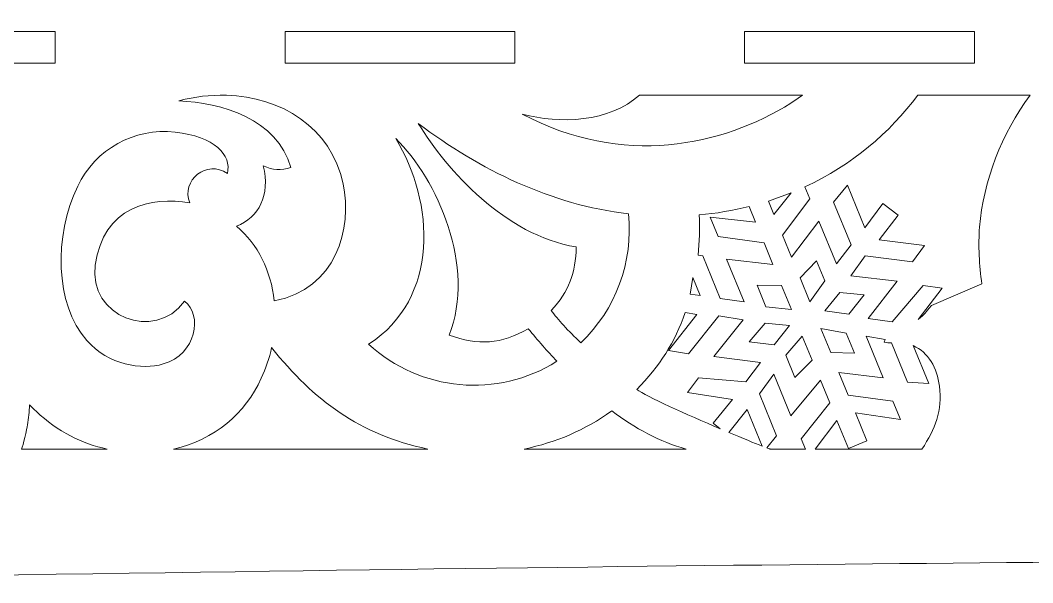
# Model space of a CAD drawing. Header units: centimetres. Extents: x -37.2 to 46.1, y -22.8 to 27.9.
# Drawn here: x 17.83 to 30.53, y 2.67 to 9.72 of the extents above; entities that cross this region are included whole.
import ezdxf

# ---------------------------------------------------------------- set-up
doc = ezdxf.new("R2010")
doc.units = ezdxf.units.CM
doc.header["$MEASUREMENT"] = 0
doc.layers.add('layer 1', color=7, linetype='Continuous')

msp = doc.modelspace()

# ---------------------------------------------------------------- linework, layer by layer
at = {"layer": 'layer 1', "color": 142, "lineweight": 9}
for points, knots in [([(6.34529, 18.26492), (6.34529, 18.26492), (6.34529, 17.68909), (6.34529, 17.68909), (6.34529, 17.68909), (5.42365, 16.81187), (4.8893, 15.93246), (4.66642, 14.9922), (4.66642, 14.9922), (4.35623, 13.68351), (4.66171, 12.3348), (5.37622, 10.77022), (5.37622, 10.77022), (5.45634, 10.59479), (5.51526, 10.43245), (5.55557, 10.28282), (5.55557, 10.28282), (5.55557, 10.28282), (5.35041, 10.01555), (5.35041, 10.01555), (5.35041, 10.01555), (5.35041, 10.01555), (5.11395, 9.98011), (5.11395, 9.98011), (5.11395, 9.98011), (5.11395, 9.98011), (5.33173, 10.27465), (5.33173, 10.27465), (5.33173, 10.27465), (5.33173, 10.27465), (5.2374, 10.35058), (5.2374, 10.35058), (5.2374, 10.35058), (5.2374, 10.35058), (4.94368, 9.96172), (4.94368, 9.96172), (4.94368, 9.96172), (4.90649, 10.05125), (4.89128, 10.10443), (4.77479, 10.17936), (4.77479, 10.17936), (4.77479, 10.17936), (5.22106, 10.36472), (5.22106, 10.36472), (5.22106, 10.36472), (5.22106, 10.36472), (5.17657, 10.47183), (5.17657, 10.47183), (5.17657, 10.47183), (5.17657, 10.47183), (4.84002, 10.33727), (4.84002, 10.33727), (4.84002, 10.33727), (4.84002, 10.33727), (4.93394, 10.56465), (4.93394, 10.56465), (4.93394, 10.56465), (4.93394, 10.56465), (5.2731, 10.70553), (5.2731, 10.70553), (5.2731, 10.70553), (5.2731, 10.70553), (5.21969, 10.80893), (5.21969, 10.80893), (5.21969, 10.80893), (5.21969, 10.80893), (4.99916, 10.72255), (4.99916, 10.72255), (4.99916, 10.72255), (4.99916, 10.72255), (5.07222, 10.89942), (5.07222, 10.89942), (5.07222, 10.89942), (5.07222, 10.89942), (4.96484, 10.94377), (4.96484, 10.94377), (4.96484, 10.94377), (4.96484, 10.94377), (4.89178, 10.76692), (4.89178, 10.76692), (4.89178, 10.76692), (4.89178, 10.76692), (4.79649, 10.98373), (4.79649, 10.98373), (4.79649, 10.98373), (4.79649, 10.98373), (4.68568, 10.94817), (4.68568, 10.94817), (4.68568, 10.94817), (4.68568, 10.94817), (4.82656, 10.60901), (4.82656, 10.60901), (4.82656, 10.60901), (4.82656, 10.60901), (4.73264, 10.38162), (4.73264, 10.38162), (4.73264, 10.38162), (4.73264, 10.38162), (4.58915, 10.71446), (4.58915, 10.71446), (4.58915, 10.71446), (4.58915, 10.71446), (4.48205, 10.66998), (4.48205, 10.66998), (4.48205, 10.66998), (4.48205, 10.66998), (4.66741, 10.22371), (4.66741, 10.22371), (4.66741, 10.22371), (4.66741, 10.22371), (4.64585, 10.22522), (4.64585, 10.22522), (4.64585, 10.22522), (4.56063, 10.24563), (4.47673, 10.23346), (4.39416, 10.18869), (4.39416, 10.18869), (4.39416, 10.18869), (4.45417, 10.6741), (4.45417, 10.6741), (4.45417, 10.6741), (4.45417, 10.6741), (4.33375, 10.68687), (4.33375, 10.68687), (4.33375, 10.68687), (4.33375, 10.68687), (4.2865, 10.32189), (4.2865, 10.32189), (4.2865, 10.32189), (4.2865, 10.32189), (4.13766, 10.51647), (4.13766, 10.51647), (4.13766, 10.51647), (4.13766, 10.51647), (4.19122, 10.87883), (4.19122, 10.87883), (4.19122, 10.87883), (4.19122, 10.87883), (4.0734, 10.89792), (4.0734, 10.89792), (4.0734, 10.89792), (4.0734, 10.89792), (4.03894, 10.65336), (4.03894, 10.65336), (4.03894, 10.65336), (4.03894, 10.65336), (3.91756, 10.80702), (3.91756, 10.80702), (3.91756, 10.80702), (3.91756, 10.80702), (3.82789, 10.73315), (3.82789, 10.73315), (3.82789, 10.73315), (3.82789, 10.73315), (3.94295, 10.58211), (3.94295, 10.58211), (3.94295, 10.58211), (3.94295, 10.58211), (3.6984, 10.61656), (3.6984, 10.61656), (3.6984, 10.61656), (3.6984, 10.61656), (3.69195, 10.49354), (3.69195, 10.49354), (3.69195, 10.49354), (3.69195, 10.49354), (4.04168, 10.44521), (4.04168, 10.44521), (4.04168, 10.44521), (4.04168, 10.44521), (4.19945, 10.25433), (4.19945, 10.25433), (4.19945, 10.25433), (4.19945, 10.25433), (3.83188, 10.29526), (3.83188, 10.29526), (3.83188, 10.29526), (3.83188, 10.29526), (3.8217, 10.18115), (3.8217, 10.18115), (3.8217, 10.18115), (3.8217, 10.18115), (4.29818, 10.11744), (4.29818, 10.11744), (4.29818, 10.11744), (4.28075, 10.07527), (4.24021, 10.06608), (4.22074, 10.00154), (4.22074, 10.00154), (4.22074, 10.00154), (4.19382, 9.86478), (4.19382, 9.86478), (4.19382, 9.86478), (4.19382, 9.86478), (3.81127, 10.15588), (3.81127, 10.15588), (3.81127, 10.15588), (3.81127, 10.15588), (3.73534, 10.06155), (3.73534, 10.06155), (3.73534, 10.06155), (3.73534, 10.06155), (4.02726, 9.83746), (4.02726, 9.83746), (4.02726, 9.83746), (4.02726, 9.83746), (3.77818, 9.80725), (3.77818, 9.80725), (3.77818, 9.80725), (3.77818, 9.80725), (3.49889, 10.02613), (3.49889, 10.02613), (3.49889, 10.02613), (3.49889, 10.02613), (3.41663, 9.93441), (3.41663, 9.93441), (3.41663, 9.93441), (3.41663, 9.93441), (3.61161, 9.77993), (3.61161, 9.77993), (3.61161, 9.77993), (3.61161, 9.77993), (3.4261, 9.76044), (3.4261, 9.76044), (3.4261, 9.76044), (3.4261, 9.76044), (3.4349, 9.6385), (3.4349, 9.6385), (3.4349, 9.6385), (3.4349, 9.6385), (3.62933, 9.66169), (3.62933, 9.66169), (3.62933, 9.66169), (3.62933, 9.66169), (3.48377, 9.47043), (3.48377, 9.47043), (3.48377, 9.47043), (3.48377, 9.47043), (3.58072, 9.40081), (3.58072, 9.40081), (3.58072, 9.40081), (3.58072, 9.40081), (3.79588, 9.68903), (3.79588, 9.68903), (3.79588, 9.68903), (3.79588, 9.68903), (4.03865, 9.72184), (4.03865, 9.72184), (4.03865, 9.72184), (4.03865, 9.72184), (3.81457, 9.42992), (3.81457, 9.42992), (3.81457, 9.42992), (3.81457, 9.42992), (3.9115, 9.3603), (3.9115, 9.3603), (3.9115, 9.3603), (3.9115, 9.3603), (4.21263, 9.73132), (4.21263, 9.73132), (4.21263, 9.73132), (4.23954, 9.64133), (4.2946, 9.57176), (4.37781, 9.52259), (4.37781, 9.52259), (4.37781, 9.52259), (3.93155, 9.33723), (3.93155, 9.33723), (3.93155, 9.33723), (3.93155, 9.33723), (3.97865, 9.23645), (3.97865, 9.23645), (3.97865, 9.23645), (3.97865, 9.23645), (4.3152, 9.37101), (4.3152, 9.37101), (4.3152, 9.37101), (4.3152, 9.37101), (4.22127, 9.14361), (4.22127, 9.14361), (4.22127, 9.14361), (4.22127, 9.14361), (3.88299, 9.00484), (3.88299, 9.00484), (3.88299, 9.00484), (3.88299, 9.00484), (3.93118, 8.89691), (3.93118, 8.89691), (3.93118, 8.89691), (3.84336, 8.93436), (3.76167, 8.98186), (3.68884, 9.03943), (3.68884, 9.03943), (3.43358, 9.24116), (3.29662, 9.61235), (3.4365, 10.16774), (3.4365, 10.16774), (3.72024, 11.29429), (3.37533, 12.41908), (2.61858, 13.24735), (2.61858, 13.24735), (1.93117, 13.99973), (0.88203, 14.5159), (-0.15267, 14.37279), (-0.15267, 14.37279), (-2.47336, 14.05183), (-3.43843, 12.11097), (-3.16833, 9.91349), (-3.16833, 9.91349), (-3.12065, 9.52557), (-3.03487, 9.12806), (-2.91278, 8.72882), (-2.91278, 8.72882), (-3.49082, 8.62712), (-4.02524, 8.26655), (-4.23759, 7.62152), (-4.23759, 7.62152), (-4.35551, 7.26088), (-4.30947, 6.76121), (-3.98022, 6.4355), (-3.98022, 6.4355), (-3.70778, 6.20258), (-3.37202, 6.18113), (-3.10872, 6.4355), (-3.10872, 6.4355), (-2.81611, 6.73772), (-3.0496, 7.26088), (-3.45645, 7.20952), (-3.45645, 7.20952), (-3.54717, 7.51711), (-3.34222, 7.67424), (-3.05228, 7.70241), (-3.05228, 7.70241), (-2.80782, 7.72318), (-2.5024, 7.54584), (-2.17586, 7.03732), (-2.17586, 7.03732), (-2.13307, 6.96284), (-2.0891, 6.88965), (-2.04427, 6.8164), (-2.04427, 6.8164), (-0.92369, 5.00669), (0.79318, 3.94578), (3.7249, 3.36175), (3.7249, 3.36175), (6.78392, 2.75236), (11.21704, 2.66652), (17.81268, 2.76524), (17.81268, 2.76524), (27.92073, 2.91653), (32.99509, 2.95866), (41.05716, 2.95866), (41.05716, 2.95866), (41.43, 2.95866), (41.77141, 3.03074), (42.07961, 3.16075), (42.07961, 3.16075), (42.07961, 3.16075), (42.1965, 3.1605), (42.1965, 3.1605), (42.1965, 3.1605), (42.1965, 3.17643), (42.20372, 3.19783), (42.21738, 3.22389), (42.21738, 3.22389), (42.93439, 3.57803), (43.45774, 4.25477), (43.76243, 5.05722), (43.76243, 5.05722), (44.55039, 7.13241), (43.81695, 10.07302), (41.16101, 10.25375), (41.16101, 10.25375), (39.99448, 10.33312), (39.41031, 10.10148), (38.8453, 9.81339), (38.8453, 9.81339), (38.8453, 9.81339), (38.8453, 15.12829), (38.8453, 15.12829), (38.8453, 15.12829), (40.32642, 15.08295), (41.96954, 16.15913), (42.54441, 17.37601), (42.54441, 17.37601), (43.11451, 18.58282), (43.03947, 20.22134), (42.67749, 21.51522), (42.67749, 21.51522), (42.83569, 21.46527), (43.00168, 21.43839), (43.17053, 21.43266), (43.17053, 21.43266), (44.17062, 21.35828), (44.99129, 21.97082), (45.41402, 22.80462), (45.41402, 22.80462), (46.06952, 24.09751), (45.54192, 25.99031), (44.5301, 26.90869), (44.5301, 26.90869), (44.47828, 26.95459), (44.42582, 26.99675), (44.37251, 27.0364), (44.37251, 27.0364), (44.19871, 27.18191), (44.00886, 27.30879), (43.80654, 27.40703), (43.80654, 27.40703), (42.78798, 27.90899), (41.41176, 27.825), (40.32522, 27.16692), (40.32522, 27.16692), (39.23892, 26.50923), (38.44522, 25.27568), (37.99297, 24.12877), (37.99297, 24.12877), (37.5415, 22.98326), (37.43725, 21.92081), (37.19618, 21.09188), (37.19618, 21.09188), (36.95416, 20.26114), (36.58205, 19.66565), (36.15155, 19.33904), (36.15155, 19.33904), (35.79168, 19.05925), (35.39493, 18.97464), (35.10192, 19.18465), (35.10192, 19.18465), (35.10192, 19.18465), (35.102, 19.1848), (35.102, 19.1848), (35.102, 19.1848), (35.4088, 19.76006), (35.01652, 20.14639), (34.62756, 20.10716), (34.62756, 20.10716), (33.13302, 20.26268), (30.90408, 16.11245), (29.43091, 15.23822), (29.43091, 15.23822), (27.94548, 14.35671), (27.34162, 14.26529), (25.91513, 14.9618), (25.91513, 14.9618), (26.61626, 14.78393), (27.6611, 14.89493), (27.88713, 15.66616), (27.88713, 15.66616), (27.70215, 15.72308), (27.52501, 15.74122), (27.33263, 15.72308), (27.33263, 15.72308), (27.6779, 16.0692), (27.82024, 16.56313), (27.64585, 17.00014), (27.64585, 17.00014), (27.52052, 17.3142), (27.35287, 17.38496), (27.14455, 17.45725), (27.14455, 17.45725), (26.39277, 17.7181), (26.15014, 16.57896), (26.95372, 16.56793), (26.95372, 16.56793), (26.9721, 16.26625), (26.75506, 16.00799), (26.42507, 15.85644), (26.42507, 15.85644), (26.03561, 15.67184), (25.49364, 15.63982), (24.85038, 15.79956), (24.85038, 15.79956), (24.20872, 15.95926), (23.46964, 16.315), (22.53471, 16.44839), (22.53471, 16.44839), (21.7178, 16.5648), (20.7518, 16.5162), (19.93848, 16.14741), (19.93848, 16.14741), (19.93848, 16.14741), (19.93811, 16.14729), (19.93811, 16.14729), (19.93811, 16.14729), (19.12299, 15.88293), (17.42645, 14.9971), (16.26531, 15.22897), (16.26531, 15.22897), (14.888, 15.50712), (13.25756, 16.44893), (12.37613, 18.35367), (12.37613, 18.35367), (12.93403, 17.57998), (14.05045, 16.79854), (14.85834, 17.36774), (14.85834, 17.36774), (14.71874, 17.58174), (14.55747, 17.75073), (14.35364, 17.89689), (14.35364, 17.89689), (14.95712, 17.94439), (15.4722, 18.31097), (15.6311, 18.89148), (15.6311, 18.89148), (15.74529, 19.30869), (15.63329, 19.52159), (15.48228, 19.77065), (15.48228, 19.77065), (14.93728, 20.6695), (13.83409, 19.75098), (14.61966, 19.05475), (14.61966, 19.05475), (14.40916, 18.74102), (13.99898, 18.67096), (13.55807, 18.80268), (13.55807, 18.80268), (13.03336, 18.95244), (12.47362, 19.38302), (11.95916, 20.08945), (11.95916, 20.08945), (11.44626, 20.79447), (10.9857, 21.77627), (10.1631, 22.70543), (10.1631, 22.70543), (9.33929, 23.63564), (8.15778, 24.51883), (6.89024, 24.7367), (6.89024, 24.7367), (5.62232, 24.95484), (4.27057, 24.51044), (3.46145, 23.63912), (3.46145, 23.63912), (2.68496, 22.81236), (2.27498, 21.78111), (2.62761, 20.16437), (2.62761, 20.16437), (2.98024, 18.54761), (4.24853, 17.44434), (6.09914, 18.13734), (6.09914, 18.13734), (6.18425, 18.17445), (6.26657, 18.21698), (6.34529, 18.26492)], [0, 0, 0, 0, 0.00729927, 0.00729927, 0.00729927, 0.00729927, 0.01459854, 0.01459854, 0.01459854, 0.01459854, 0.02189781, 0.02189781, 0.02189781, 0.02189781, 0.02919708, 0.02919708, 0.02919708, 0.02919708, 0.03649635, 0.03649635, 0.03649635, 0.03649635, 0.04379562, 0.04379562, 0.04379562, 0.04379562, 0.05109489, 0.05109489, 0.05109489, 0.05109489, 0.05839416, 0.05839416, 0.05839416, 0.05839416, 0.06569343, 0.06569343, 0.06569343, 0.06569343, 0.0729927, 0.0729927, 0.0729927, 0.0729927, 0.08029197, 0.08029197, 0.08029197, 0.08029197, 0.08759124, 0.08759124, 0.08759124, 0.08759124, 0.09489051, 0.09489051, 0.09489051, 0.09489051, 0.10218978, 0.10218978, 0.10218978, 0.10218978, 0.10948905, 0.10948905, 0.10948905, 0.10948905, 0.11678832, 0.11678832, 0.11678832, 0.11678832, 0.12408759, 0.12408759, 0.12408759, 0.12408759, 0.13138686, 0.13138686, 0.13138686, 0.13138686, 0.13868613, 0.13868613, 0.13868613, 0.13868613, 0.1459854, 0.1459854, 0.1459854, 0.1459854, 0.15328467, 0.15328467, 0.15328467, 0.15328467, 0.16058394, 0.16058394, 0.16058394, 0.16058394, 0.16788321, 0.16788321, 0.16788321, 0.16788321, 0.17518248, 0.17518248, 0.17518248, 0.17518248, 0.18248175, 0.18248175, 0.18248175, 0.18248175, 0.18978102, 0.18978102, 0.18978102, 0.18978102, 0.19708029, 0.19708029, 0.19708029, 0.19708029, 0.20437956, 0.20437956, 0.20437956, 0.20437956, 0.21167883, 0.21167883, 0.21167883, 0.21167883, 0.2189781, 0.2189781, 0.2189781, 0.2189781, 0.22627737, 0.22627737, 0.22627737, 0.22627737, 0.23357664, 0.23357664, 0.23357664, 0.23357664, 0.24087591, 0.24087591, 0.24087591, 0.24087591, 0.24817518, 0.24817518, 0.24817518, 0.24817518, 0.25547445, 0.25547445, 0.25547445, 0.25547445, 0.26277372, 0.26277372, 0.26277372, 0.26277372, 0.27007299, 0.27007299, 0.27007299, 0.27007299, 0.27737226, 0.27737226, 0.27737226, 0.27737226, 0.28467153, 0.28467153, 0.28467153, 0.28467153, 0.2919708, 0.2919708, 0.2919708, 0.2919708, 0.29927007, 0.29927007, 0.29927007, 0.29927007, 0.30656934, 0.30656934, 0.30656934, 0.30656934, 0.31386861, 0.31386861, 0.31386861, 0.31386861, 0.32116788, 0.32116788, 0.32116788, 0.32116788, 0.32846715, 0.32846715, 0.32846715, 0.32846715, 0.33576642, 0.33576642, 0.33576642, 0.33576642, 0.34306569, 0.34306569, 0.34306569, 0.34306569, 0.35036496, 0.35036496, 0.35036496, 0.35036496, 0.35766423, 0.35766423, 0.35766423, 0.35766423, 0.3649635, 0.3649635, 0.3649635, 0.3649635, 0.37226277, 0.37226277, 0.37226277, 0.37226277, 0.37956204, 0.37956204, 0.37956204, 0.37956204, 0.38686131, 0.38686131, 0.38686131, 0.38686131, 0.39416058, 0.39416058, 0.39416058, 0.39416058, 0.40145985, 0.40145985, 0.40145985, 0.40145985, 0.40875912, 0.40875912, 0.40875912, 0.40875912, 0.41605839, 0.41605839, 0.41605839, 0.41605839, 0.42335766, 0.42335766, 0.42335766, 0.42335766, 0.43065693, 0.43065693, 0.43065693, 0.43065693, 0.4379562, 0.4379562, 0.4379562, 0.4379562, 0.44525547, 0.44525547, 0.44525547, 0.44525547, 0.45255474, 0.45255474, 0.45255474, 0.45255474, 0.45985401, 0.45985401, 0.45985401, 0.45985401, 0.46715328, 0.46715328, 0.46715328, 0.46715328, 0.47445255, 0.47445255, 0.47445255, 0.47445255, 0.48175182, 0.48175182, 0.48175182, 0.48175182, 0.48905109, 0.48905109, 0.48905109, 0.48905109, 0.49635036, 0.49635036, 0.49635036, 0.49635036, 0.50364964, 0.50364964, 0.50364964, 0.50364964, 0.51094891, 0.51094891, 0.51094891, 0.51094891, 0.51824818, 0.51824818, 0.51824818, 0.51824818, 0.52554745, 0.52554745, 0.52554745, 0.52554745, 0.53284672, 0.53284672, 0.53284672, 0.53284672, 0.54014599, 0.54014599, 0.54014599, 0.54014599, 0.54744526, 0.54744526, 0.54744526, 0.54744526, 0.55474453, 0.55474453, 0.55474453, 0.55474453, 0.5620438, 0.5620438, 0.5620438, 0.5620438, 0.56934307, 0.56934307, 0.56934307, 0.56934307, 0.57664234, 0.57664234, 0.57664234, 0.57664234, 0.58394161, 0.58394161, 0.58394161, 0.58394161, 0.59124088, 0.59124088, 0.59124088, 0.59124088, 0.59854015, 0.59854015, 0.59854015, 0.59854015, 0.60583942, 0.60583942, 0.60583942, 0.60583942, 0.61313869, 0.61313869, 0.61313869, 0.61313869, 0.62043796, 0.62043796, 0.62043796, 0.62043796, 0.62773723, 0.62773723, 0.62773723, 0.62773723, 0.6350365, 0.6350365, 0.6350365, 0.6350365, 0.64233577, 0.64233577, 0.64233577, 0.64233577, 0.64963504, 0.64963504, 0.64963504, 0.64963504, 0.65693431, 0.65693431, 0.65693431, 0.65693431, 0.66423358, 0.66423358, 0.66423358, 0.66423358, 0.67153285, 0.67153285, 0.67153285, 0.67153285, 0.67883212, 0.67883212, 0.67883212, 0.67883212, 0.68613139, 0.68613139, 0.68613139, 0.68613139, 0.69343066, 0.69343066, 0.69343066, 0.69343066, 0.70072993, 0.70072993, 0.70072993, 0.70072993, 0.7080292, 0.7080292, 0.7080292, 0.7080292, 0.71532847, 0.71532847, 0.71532847, 0.71532847, 0.72262774, 0.72262774, 0.72262774, 0.72262774, 0.72992701, 0.72992701, 0.72992701, 0.72992701, 0.73722628, 0.73722628, 0.73722628, 0.73722628, 0.74452555, 0.74452555, 0.74452555, 0.74452555, 0.75182482, 0.75182482, 0.75182482, 0.75182482, 0.75912409, 0.75912409, 0.75912409, 0.75912409, 0.76642336, 0.76642336, 0.76642336, 0.76642336, 0.77372263, 0.77372263, 0.77372263, 0.77372263, 0.7810219, 0.7810219, 0.7810219, 0.7810219, 0.78832117, 0.78832117, 0.78832117, 0.78832117, 0.79562044, 0.79562044, 0.79562044, 0.79562044, 0.80291971, 0.80291971, 0.80291971, 0.80291971, 0.81021898, 0.81021898, 0.81021898, 0.81021898, 0.81751825, 0.81751825, 0.81751825, 0.81751825, 0.82481752, 0.82481752, 0.82481752, 0.82481752, 0.83211679, 0.83211679, 0.83211679, 0.83211679, 0.83941606, 0.83941606, 0.83941606, 0.83941606, 0.84671533, 0.84671533, 0.84671533, 0.84671533, 0.8540146, 0.8540146, 0.8540146, 0.8540146, 0.86131387, 0.86131387, 0.86131387, 0.86131387, 0.86861314, 0.86861314, 0.86861314, 0.86861314, 0.87591241, 0.87591241, 0.87591241, 0.87591241, 0.88321168, 0.88321168, 0.88321168, 0.88321168, 0.89051095, 0.89051095, 0.89051095, 0.89051095, 0.89781022, 0.89781022, 0.89781022, 0.89781022, 0.90510949, 0.90510949, 0.90510949, 0.90510949, 0.91240876, 0.91240876, 0.91240876, 0.91240876, 0.91970803, 0.91970803, 0.91970803, 0.91970803, 0.9270073, 0.9270073, 0.9270073, 0.9270073, 0.93430657, 0.93430657, 0.93430657, 0.93430657, 0.94160584, 0.94160584, 0.94160584, 0.94160584, 0.94890511, 0.94890511, 0.94890511, 0.94890511, 0.95620438, 0.95620438, 0.95620438, 0.95620438, 0.96350365, 0.96350365, 0.96350365, 0.96350365, 0.97080292, 0.97080292, 0.97080292, 0.97080292, 0.97810219, 0.97810219, 0.97810219, 0.97810219, 0.98540146, 0.98540146, 0.98540146, 0.98540146, 1, 1, 1, 1]), ([(18.27257, 9.58167), (18.27257, 9.58167), (17.09814, 9.58167), (17.09814, 9.58167), (17.09814, 9.58167), (17.09814, 9.58167), (15.67542, 9.58167), (15.67542, 9.58167), (15.67542, 9.58167), (15.67542, 9.58167), (15.50837, 9.58167), (15.50837, 9.58167), (15.50837, 9.58167), (15.50837, 9.58167), (15.3914, 9.58167), (15.3914, 9.58167), (15.3914, 9.58167), (15.3914, 9.58167), (15.39075, 9.58167), (15.39075, 9.58167), (15.39075, 9.58167), (15.39075, 9.58167), (15.39075, 9.18167), (15.39075, 9.18167), (15.39075, 9.18167), (15.39075, 9.18167), (18.27257, 9.18167), (18.27257, 9.18167), (18.27257, 9.18167), (18.27257, 9.18167), (18.27257, 9.58167), (18.27257, 9.58167)], [0, 0, 0, 0, 0.11111111, 0.11111111, 0.11111111, 0.11111111, 0.22222222, 0.22222222, 0.22222222, 0.22222222, 0.33333333, 0.33333333, 0.33333333, 0.33333333, 0.44444444, 0.44444444, 0.44444444, 0.44444444, 0.55555556, 0.55555556, 0.55555556, 0.55555556, 0.66666667, 0.66666667, 0.66666667, 0.66666667, 0.77777778, 0.77777778, 0.77777778, 0.77777778, 1, 1, 1, 1]), ([(24.03621, 9.58167), (24.03621, 9.58167), (22.52927, 9.58167), (22.52927, 9.58167), (22.52927, 9.58167), (22.52927, 9.58167), (21.15439, 9.58167), (21.15439, 9.58167), (21.15439, 9.58167), (21.15439, 9.58167), (21.15439, 9.18167), (21.15439, 9.18167), (21.15439, 9.18167), (21.15439, 9.18167), (24.03621, 9.18167), (24.03621, 9.18167), (24.03621, 9.18167), (24.03621, 9.18167), (24.03621, 9.58167), (24.03621, 9.58167)], [0, 0, 0, 0, 0.16666667, 0.16666667, 0.16666667, 0.16666667, 0.33333333, 0.33333333, 0.33333333, 0.33333333, 0.5, 0.5, 0.5, 0.5, 0.66666667, 0.66666667, 0.66666667, 0.66666667, 1, 1, 1, 1]), ([(29.79985, 9.58167), (29.79985, 9.58167), (29.4566, 9.58167), (29.4566, 9.58167), (29.4566, 9.58167), (29.4566, 9.58167), (28.3619, 9.58167), (28.3619, 9.58167), (28.3619, 9.58167), (28.3619, 9.58167), (26.91803, 9.58167), (26.91803, 9.58167), (26.91803, 9.58167), (26.91803, 9.58167), (26.91803, 9.18167), (26.91803, 9.18167), (26.91803, 9.18167), (26.91803, 9.18167), (29.79985, 9.18167), (29.79985, 9.18167), (29.79985, 9.18167), (29.79985, 9.18167), (29.79985, 9.58167), (29.79985, 9.58167)], [0, 0, 0, 0, 0.14285714, 0.14285714, 0.14285714, 0.14285714, 0.28571429, 0.28571429, 0.28571429, 0.28571429, 0.42857143, 0.42857143, 0.42857143, 0.42857143, 0.57142857, 0.57142857, 0.57142857, 0.57142857, 0.71428571, 0.71428571, 0.71428571, 0.71428571, 1, 1, 1, 1]), ([(20.42045, 8.78167), (20.20082, 8.78167), (20.04308, 8.76888), (19.82242, 8.70972), (19.82242, 8.70972), (20.3494, 8.6922), (21.06146, 8.48301), (21.22793, 7.87498), (21.22793, 7.87498), (21.10443, 7.83343), (21.00091, 7.84167), (20.88259, 7.89524), (20.88259, 7.89524), (20.96995, 7.53009), (20.82892, 7.24705), (20.54547, 7.13849), (20.54547, 7.13849), (20.81716, 6.90477), (20.97586, 6.58462), (21.01982, 6.20037), (21.01982, 6.20037), (21.79896, 6.35221), (21.99913, 7.11035), (21.88355, 7.67128), (21.88355, 7.67128), (21.73662, 8.37777), (21.0974, 8.76364), (20.42045, 8.78167)], [0, 0, 0, 0, 0.125, 0.125, 0.125, 0.125, 0.25, 0.25, 0.25, 0.25, 0.375, 0.375, 0.375, 0.375, 0.5, 0.5, 0.5, 0.5, 0.625, 0.625, 0.625, 0.625, 0.75, 0.75, 0.75, 0.75, 1, 1, 1, 1]), ([(27.64399, 8.78167), (27.64399, 8.78167), (25.59831, 8.78167), (25.59831, 8.78167), (25.59831, 8.78167), (25.2272, 8.44418), (24.59357, 8.41585), (24.13041, 8.54483), (24.13041, 8.54483), (25.38526, 7.87224), (26.64562, 8.14602), (27.49764, 8.68155), (27.49764, 8.68155), (27.54857, 8.71372), (27.59725, 8.74716), (27.64399, 8.78167)], [0, 0, 0, 0, 0.2, 0.2, 0.2, 0.2, 0.4, 0.4, 0.4, 0.4, 0.6, 0.6, 0.6, 0.6, 1, 1, 1, 1]), ([(30.49837, 8.78167), (30.49837, 8.78167), (29.08873, 8.78167), (29.08873, 8.78167), (29.08873, 8.78167), (28.73975, 8.31108), (28.2657, 7.90545), (27.67413, 7.63086), (27.67413, 7.63086), (27.67413, 7.63086), (27.73526, 7.48198), (27.73526, 7.48198), (27.73526, 7.48198), (27.73526, 7.48198), (27.39371, 7.02394), (27.39371, 7.02394), (27.39371, 7.02394), (27.39371, 7.02394), (27.50536, 6.75204), (27.50536, 6.75204), (27.50536, 6.75204), (27.50536, 6.75204), (27.85106, 7.19996), (27.85106, 7.19996), (27.85106, 7.19996), (27.85106, 7.19996), (28.07022, 6.66619), (28.07022, 6.66619), (28.07022, 6.66619), (28.07022, 6.66619), (28.25403, 6.90643), (28.25403, 6.90643), (28.25403, 6.90643), (28.25403, 6.90643), (28.03487, 7.4402), (28.03487, 7.4402), (28.03487, 7.4402), (28.03487, 7.4402), (28.20682, 7.65204), (28.20682, 7.65204), (28.20682, 7.65204), (28.20682, 7.65204), (28.42599, 7.11827), (28.42599, 7.11827), (28.42599, 7.11827), (28.42599, 7.11827), (28.65369, 7.4236), (28.65369, 7.4236), (28.65369, 7.4236), (28.65369, 7.4236), (28.84306, 7.27773), (28.84306, 7.27773), (28.84306, 7.27773), (28.84306, 7.27773), (28.60527, 6.96826), (28.60527, 6.96826), (28.60527, 6.96826), (28.60527, 6.96826), (29.17607, 6.89663), (29.17607, 6.89663), (29.17607, 6.89663), (29.17607, 6.89663), (29.02426, 6.69306), (29.02426, 6.69306), (29.02426, 6.69306), (29.02426, 6.69306), (28.42919, 6.76651), (28.42919, 6.76651), (28.42919, 6.76651), (28.42919, 6.76651), (28.2495, 6.51618), (28.2495, 6.51618), (28.2495, 6.51618), (28.2495, 6.51618), (28.83038, 6.44869), (28.83038, 6.44869), (28.83038, 6.44869), (28.83038, 6.44869), (28.46867, 5.98241), (28.46867, 5.98241), (28.46867, 5.98241), (28.46867, 5.98241), (28.76827, 5.94066), (28.76827, 5.94066), (28.76827, 5.94066), (28.76827, 5.94066), (29.15838, 6.39505), (29.15838, 6.39505), (29.15838, 6.39505), (29.15838, 6.39505), (29.39525, 6.36284), (29.39525, 6.36284), (29.39525, 6.36284), (29.39525, 6.36284), (29.09394, 5.96686), (29.09394, 5.96686), (29.09394, 5.96686), (29.18749, 6.04403), (29.17782, 6.0444), (29.25996, 6.14396), (29.25996, 6.14396), (29.25996, 6.14396), (29.26191, 6.14273), (29.26191, 6.14273), (29.26191, 6.14273), (29.26191, 6.14273), (29.89297, 6.41642), (29.89297, 6.41642), (29.89297, 6.41642), (29.86098, 6.63905), (29.84614, 6.9066), (29.86474, 7.12786), (29.86474, 7.12786), (29.91202, 7.70715), (30.14293, 8.29602), (30.49837, 8.78167)], [0, 0, 0, 0, 0.03333333, 0.03333333, 0.03333333, 0.03333333, 0.06666667, 0.06666667, 0.06666667, 0.06666667, 0.1, 0.1, 0.1, 0.1, 0.13333333, 0.13333333, 0.13333333, 0.13333333, 0.16666667, 0.16666667, 0.16666667, 0.16666667, 0.2, 0.2, 0.2, 0.2, 0.23333333, 0.23333333, 0.23333333, 0.23333333, 0.26666667, 0.26666667, 0.26666667, 0.26666667, 0.3, 0.3, 0.3, 0.3, 0.33333333, 0.33333333, 0.33333333, 0.33333333, 0.36666667, 0.36666667, 0.36666667, 0.36666667, 0.4, 0.4, 0.4, 0.4, 0.43333333, 0.43333333, 0.43333333, 0.43333333, 0.46666667, 0.46666667, 0.46666667, 0.46666667, 0.5, 0.5, 0.5, 0.5, 0.53333333, 0.53333333, 0.53333333, 0.53333333, 0.56666667, 0.56666667, 0.56666667, 0.56666667, 0.6, 0.6, 0.6, 0.6, 0.63333333, 0.63333333, 0.63333333, 0.63333333, 0.66666667, 0.66666667, 0.66666667, 0.66666667, 0.7, 0.7, 0.7, 0.7, 0.73333333, 0.73333333, 0.73333333, 0.73333333, 0.76666667, 0.76666667, 0.76666667, 0.76666667, 0.8, 0.8, 0.8, 0.8, 0.83333333, 0.83333333, 0.83333333, 0.83333333, 0.86666667, 0.86666667, 0.86666667, 0.86666667, 0.9, 0.9, 0.9, 0.9, 0.93333333, 0.93333333, 0.93333333, 0.93333333, 1, 1, 1, 1]), ([(22.82573, 8.42667), (23.6009, 7.8445), (24.49031, 7.40721), (25.462, 7.29273), (25.462, 7.29273), (25.52388, 6.69022), (25.30202, 6.0918), (24.86413, 5.6772), (24.86413, 5.6772), (24.70694, 5.82491), (24.57245, 5.96851), (24.49438, 6.08254), (24.49438, 6.08254), (24.71072, 6.31853), (24.80498, 6.55592), (24.80498, 6.8781), (24.80498, 6.8781), (23.91683, 7.02581), (23.18963, 7.83343), (22.82573, 8.42667)], [0, 0, 0, 0, 0.16666667, 0.16666667, 0.16666667, 0.16666667, 0.33333333, 0.33333333, 0.33333333, 0.33333333, 0.5, 0.5, 0.5, 0.5, 0.66666667, 0.66666667, 0.66666667, 0.66666667, 1, 1, 1, 1]), ([(18.55557, 7.64038), (18.77452, 8.10482), (19.26558, 8.3754), (19.77564, 8.31776), (19.77564, 8.31776), (20.26857, 8.26418), (20.49047, 8.02955), (20.43128, 7.80009), (20.43128, 7.80009), (20.17845, 7.97838), (19.84548, 7.718), (19.95967, 7.42945), (19.95967, 7.42945), (19.47944, 7.52152), (18.87513, 7.37986), (18.77435, 6.65139), (18.77435, 6.65139), (18.68731, 6.01006), (19.51354, 5.6772), (19.895, 6.19761), (19.895, 6.19761), (20.1256, 6.02738), (20.04216, 5.53091), (19.62636, 5.41031), (19.62636, 5.41031), (19.36049, 5.33231), (18.93703, 5.39654), (18.66977, 5.70399), (18.66977, 5.70399), (18.26472, 6.16534), (18.25669, 7.01449), (18.55557, 7.64038)], [0, 0, 0, 0, 0.11111111, 0.11111111, 0.11111111, 0.11111111, 0.22222222, 0.22222222, 0.22222222, 0.22222222, 0.33333333, 0.33333333, 0.33333333, 0.33333333, 0.44444444, 0.44444444, 0.44444444, 0.44444444, 0.55555556, 0.55555556, 0.55555556, 0.55555556, 0.66666667, 0.66666667, 0.66666667, 0.66666667, 0.77777778, 0.77777778, 0.77777778, 0.77777778, 1, 1, 1, 1]), ([(22.20345, 5.65969), (23.09574, 6.23127), (23.03107, 7.44283), (22.5423, 8.23877), (22.5423, 8.23877), (23.06753, 7.72349), (23.54979, 6.62837), (23.21271, 5.77236), (23.21271, 5.77236), (23.57936, 5.63701), (23.86557, 5.65969), (24.20543, 5.85308), (24.20543, 5.85308), (24.32652, 5.70399), (24.44622, 5.56969), (24.56419, 5.4436), (24.56419, 5.4436), (23.81844, 4.97403), (22.85117, 5.06403), (22.20345, 5.65969)], [0, 0, 0, 0, 0.16666667, 0.16666667, 0.16666667, 0.16666667, 0.33333333, 0.33333333, 0.33333333, 0.33333333, 0.5, 0.5, 0.5, 0.5, 0.66666667, 0.66666667, 0.66666667, 0.66666667, 1, 1, 1, 1]), ([(27.21715, 7.45397), (27.21715, 7.45397), (27.2862, 7.28581), (27.2862, 7.28581), (27.2862, 7.28581), (27.2862, 7.28581), (27.50215, 7.55612), (27.50215, 7.55612), (27.50215, 7.55612), (27.50215, 7.55612), (27.21715, 7.45397), (27.21715, 7.45397)], [0, 0, 0, 0, 0.25, 0.25, 0.25, 0.25, 0.5, 0.5, 0.5, 0.5, 1, 1, 1, 1]), ([(26.33399, 6.77516), (26.33399, 6.77516), (26.39324, 6.76616), (26.39324, 6.76616), (26.39324, 6.76616), (26.39324, 6.76616), (26.61241, 6.23239), (26.61241, 6.23239), (26.61241, 6.23239), (26.61241, 6.23239), (26.91201, 6.19063), (26.91201, 6.19063), (26.91201, 6.19063), (26.91201, 6.19063), (26.69284, 6.72441), (26.69284, 6.72441), (26.69284, 6.72441), (26.69284, 6.72441), (27.27372, 6.65691), (27.27372, 6.65691), (27.27372, 6.65691), (27.27372, 6.65691), (27.16206, 6.92884), (27.16206, 6.92884), (27.16206, 6.92884), (27.16206, 6.92884), (26.58712, 7.01054), (26.58712, 7.01054), (26.58712, 7.01054), (26.58712, 7.01054), (26.48788, 7.25226), (26.48788, 7.25226), (26.48788, 7.25226), (26.48788, 7.25226), (27.05455, 7.19069), (27.05455, 7.19069), (27.05455, 7.19069), (27.05455, 7.19069), (26.97504, 7.38432), (26.97504, 7.38432), (26.97504, 7.38432), (26.7792, 7.33658), (26.55866, 7.29709), (26.35012, 7.28071), (26.35012, 7.28071), (26.35579, 7.10921), (26.35148, 6.94204), (26.33399, 6.77516)], [0, 0, 0, 0, 0.07692308, 0.07692308, 0.07692308, 0.07692308, 0.15384615, 0.15384615, 0.15384615, 0.15384615, 0.23076923, 0.23076923, 0.23076923, 0.23076923, 0.30769231, 0.30769231, 0.30769231, 0.30769231, 0.38461538, 0.38461538, 0.38461538, 0.38461538, 0.46153846, 0.46153846, 0.46153846, 0.46153846, 0.53846154, 0.53846154, 0.53846154, 0.53846154, 0.61538462, 0.61538462, 0.61538462, 0.61538462, 0.69230769, 0.69230769, 0.69230769, 0.69230769, 0.76923077, 0.76923077, 0.76923077, 0.76923077, 0.84615385, 0.84615385, 0.84615385, 0.84615385, 1, 1, 1, 1]), ([(27.61288, 6.49017), (27.61288, 6.49017), (27.73693, 6.18803), (27.73693, 6.18803), (27.73693, 6.18803), (27.73693, 6.18803), (27.92256, 6.45254), (27.92256, 6.45254), (27.92256, 6.45254), (27.92256, 6.45254), (27.81916, 6.70435), (27.81916, 6.70435), (27.81916, 6.70435), (27.81916, 6.70435), (27.61288, 6.49017), (27.61288, 6.49017)], [0, 0, 0, 0, 0.2, 0.2, 0.2, 0.2, 0.4, 0.4, 0.4, 0.4, 0.6, 0.6, 0.6, 0.6, 1, 1, 1, 1]), ([(26.23684, 6.28762), (26.23684, 6.28762), (26.36136, 6.27052), (26.36136, 6.27052), (26.36136, 6.27052), (26.36136, 6.27052), (26.26943, 6.49441), (26.26943, 6.49441), (26.26943, 6.49441), (26.26943, 6.49441), (26.23684, 6.28762), (26.23684, 6.28762)], [0, 0, 0, 0, 0.25, 0.25, 0.25, 0.25, 0.5, 0.5, 0.5, 0.5, 1, 1, 1, 1]), ([(27.0739, 6.39832), (27.0739, 6.39832), (27.18554, 6.1264), (27.18554, 6.1264), (27.18554, 6.1264), (27.18554, 6.1264), (27.5053, 6.09291), (27.5053, 6.09291), (27.5053, 6.09291), (27.5053, 6.09291), (27.38124, 6.39505), (27.38124, 6.39505), (27.38124, 6.39505), (27.38124, 6.39505), (27.0739, 6.39832), (27.0739, 6.39832)], [0, 0, 0, 0, 0.2, 0.2, 0.2, 0.2, 0.4, 0.4, 0.4, 0.4, 0.6, 0.6, 0.6, 0.6, 1, 1, 1, 1]), ([(27.92395, 6.07652), (27.92395, 6.07652), (28.22357, 6.03475), (28.22357, 6.03475), (28.22357, 6.03475), (28.22357, 6.03475), (28.41745, 6.27914), (28.41745, 6.27914), (28.41745, 6.27914), (28.41745, 6.27914), (28.11191, 6.30669), (28.11191, 6.30669), (28.11191, 6.30669), (28.11191, 6.30669), (27.92395, 6.07652), (27.92395, 6.07652)], [0, 0, 0, 0, 0.2, 0.2, 0.2, 0.2, 0.4, 0.4, 0.4, 0.4, 0.6, 0.6, 0.6, 0.6, 1, 1, 1, 1]), ([(26.61306, 4.59682), (26.61306, 4.59682), (26.52557, 4.66672), (26.52557, 4.66672), (26.52557, 4.66672), (26.52557, 4.66672), (26.76748, 4.96612), (26.76748, 4.96612), (26.76748, 4.96612), (26.76748, 4.96612), (26.20262, 5.05197), (26.20262, 5.05197), (26.20262, 5.05197), (26.20262, 5.05197), (26.33842, 5.23718), (26.33842, 5.23718), (26.33842, 5.23718), (26.33842, 5.23718), (26.9353, 5.18802), (26.9353, 5.18802), (26.9353, 5.18802), (26.9353, 5.18802), (27.1191, 5.42828), (27.1191, 5.42828), (27.1191, 5.42828), (27.1191, 5.42828), (26.53411, 5.50584), (26.53411, 5.50584), (26.53411, 5.50584), (26.53411, 5.50584), (26.89994, 5.96206), (26.89994, 5.96206), (26.89994, 5.96206), (26.89994, 5.96206), (26.5962, 6.01389), (26.5962, 6.01389), (26.5962, 6.01389), (26.5962, 6.01389), (26.21436, 5.53933), (26.21436, 5.53933), (26.21436, 5.53933), (26.21436, 5.53933), (25.96331, 5.57747), (25.96331, 5.57747), (25.96331, 5.57747), (25.96331, 5.57747), (26.31907, 6.02955), (26.31907, 6.02955), (26.31907, 6.02955), (26.31907, 6.02955), (26.17228, 6.05412), (26.17228, 6.05412), (26.17228, 6.05412), (26.0443, 5.68866), (25.85345, 5.37946), (25.56554, 5.09083), (25.56554, 5.09083), (25.68831, 5.00174), (26.1901, 4.77686), (26.61306, 4.59682)], [0, 0, 0, 0, 0.0625, 0.0625, 0.0625, 0.0625, 0.125, 0.125, 0.125, 0.125, 0.1875, 0.1875, 0.1875, 0.1875, 0.25, 0.25, 0.25, 0.25, 0.3125, 0.3125, 0.3125, 0.3125, 0.375, 0.375, 0.375, 0.375, 0.4375, 0.4375, 0.4375, 0.4375, 0.5, 0.5, 0.5, 0.5, 0.5625, 0.5625, 0.5625, 0.5625, 0.625, 0.625, 0.625, 0.625, 0.6875, 0.6875, 0.6875, 0.6875, 0.75, 0.75, 0.75, 0.75, 0.8125, 0.8125, 0.8125, 0.8125, 0.875, 0.875, 0.875, 0.875, 1, 1, 1, 1]), ([(26.97724, 5.6878), (26.97724, 5.6878), (27.28693, 5.65018), (27.28693, 5.65018), (27.28693, 5.65018), (27.28693, 5.65018), (27.48082, 5.89457), (27.48082, 5.89457), (27.48082, 5.89457), (27.48082, 5.89457), (27.17527, 5.92211), (27.17527, 5.92211), (27.17527, 5.92211), (27.17527, 5.92211), (26.97724, 5.6878), (26.97724, 5.6878)], [0, 0, 0, 0, 0.2, 0.2, 0.2, 0.2, 0.4, 0.4, 0.4, 0.4, 0.6, 0.6, 0.6, 0.6, 1, 1, 1, 1]), ([(27.99747, 5.55354), (27.99747, 5.55354), (28.29473, 5.54613), (28.29473, 5.54613), (28.29473, 5.54613), (28.29473, 5.54613), (28.19135, 5.79791), (28.19135, 5.79791), (28.19135, 5.79791), (28.19135, 5.79791), (27.8734, 5.85566), (27.8734, 5.85566), (27.8734, 5.85566), (27.8734, 5.85566), (27.99747, 5.55354), (27.99747, 5.55354)], [0, 0, 0, 0, 0.2, 0.2, 0.2, 0.2, 0.4, 0.4, 0.4, 0.4, 0.6, 0.6, 0.6, 0.6, 1, 1, 1, 1]), ([(27.54945, 5.24012), (27.54945, 5.24012), (27.76582, 5.45841), (27.76582, 5.45841), (27.76582, 5.45841), (27.76582, 5.45841), (27.64176, 5.76055), (27.64176, 5.76055), (27.64176, 5.76055), (27.64176, 5.76055), (27.43367, 5.52211), (27.43367, 5.52211), (27.43367, 5.52211), (27.43367, 5.52211), (27.54945, 5.24012), (27.54945, 5.24012)], [0, 0, 0, 0, 0.2, 0.2, 0.2, 0.2, 0.4, 0.4, 0.4, 0.4, 0.6, 0.6, 0.6, 0.6, 1, 1, 1, 1]), ([(29.0329, 5.64014), (29.0329, 5.64014), (29.22824, 5.16441), (29.22824, 5.16441), (29.22824, 5.16441), (29.22824, 5.16441), (28.96117, 5.18423), (28.96117, 5.18423), (28.96117, 5.18423), (28.96117, 5.18423), (28.76015, 5.6738), (28.76015, 5.6738), (28.76015, 5.6738), (28.73019, 5.67333), (28.69981, 5.67671), (28.66851, 5.68391), (28.66851, 5.68391), (28.66851, 5.68391), (28.68045, 5.71915), (28.68045, 5.71915), (28.68045, 5.71915), (28.68045, 5.71915), (28.44239, 5.75976), (28.44239, 5.75976), (28.44239, 5.75976), (28.44239, 5.75976), (28.65744, 5.23605), (28.65744, 5.23605), (28.65744, 5.23605), (28.65744, 5.23605), (28.10084, 5.30175), (28.10084, 5.30175), (28.10084, 5.30175), (28.10084, 5.30175), (28.21663, 5.01976), (28.21663, 5.01976), (28.21663, 5.01976), (28.21663, 5.01976), (28.77736, 4.94398), (28.77736, 4.94398), (28.77736, 4.94398), (28.77736, 4.94398), (28.87247, 4.71235), (28.87247, 4.71235), (28.87247, 4.71235), (28.87247, 4.71235), (28.30761, 4.79819), (28.30761, 4.79819), (28.30761, 4.79819), (28.30761, 4.79819), (28.45235, 4.44569), (28.45235, 4.44569), (28.45235, 4.44569), (28.45235, 4.44569), (28.2207, 4.35056), (28.2207, 4.35056), (28.2207, 4.35056), (28.2207, 4.35056), (28.07596, 4.70307), (28.07596, 4.70307), (28.07596, 4.70307), (28.07596, 4.70307), (27.80226, 4.34335), (27.80226, 4.34335), (27.80226, 4.34335), (27.80226, 4.34335), (29.14205, 4.34335), (29.14205, 4.34335), (29.14205, 4.34335), (29.30991, 4.59308), (29.40005, 4.82254), (29.36117, 5.13377), (29.36117, 5.13377), (29.33276, 5.35846), (29.22108, 5.55725), (29.0329, 5.64014)], [0, 0, 0, 0, 0.05, 0.05, 0.05, 0.05, 0.1, 0.1, 0.1, 0.1, 0.15, 0.15, 0.15, 0.15, 0.2, 0.2, 0.2, 0.2, 0.25, 0.25, 0.25, 0.25, 0.3, 0.3, 0.3, 0.3, 0.35, 0.35, 0.35, 0.35, 0.4, 0.4, 0.4, 0.4, 0.45, 0.45, 0.45, 0.45, 0.5, 0.5, 0.5, 0.5, 0.55, 0.55, 0.55, 0.55, 0.6, 0.6, 0.6, 0.6, 0.65, 0.65, 0.65, 0.65, 0.7, 0.7, 0.7, 0.7, 0.75, 0.75, 0.75, 0.75, 0.8, 0.8, 0.8, 0.8, 0.85, 0.85, 0.85, 0.85, 0.9, 0.9, 0.9, 0.9, 1, 1, 1, 1]), ([(20.85713, 5.23166), (20.9143, 5.3542), (20.95826, 5.48303), (20.98612, 5.61537), (20.98612, 5.61537), (21.5224, 4.9486), (22.08512, 4.52574), (22.94647, 4.34335), (22.94647, 4.34335), (22.94647, 4.34335), (19.75537, 4.34335), (19.75537, 4.34335), (19.75537, 4.34335), (20.27408, 4.45875), (20.65279, 4.78888), (20.85713, 5.23166)], [0, 0, 0, 0, 0.2, 0.2, 0.2, 0.2, 0.4, 0.4, 0.4, 0.4, 0.6, 0.6, 0.6, 0.6, 1, 1, 1, 1]), ([(27.68227, 4.34335), (27.68227, 4.34335), (27.62921, 4.47256), (27.62921, 4.47256), (27.62921, 4.47256), (27.62921, 4.47256), (27.98497, 4.92464), (27.98497, 4.92464), (27.98497, 4.92464), (27.98497, 4.92464), (27.8692, 5.20664), (27.8692, 5.20664), (27.8692, 5.20664), (27.8692, 5.20664), (27.49922, 4.76049), (27.49922, 4.76049), (27.49922, 4.76049), (27.49922, 4.76049), (27.28419, 5.2842), (27.28419, 5.2842), (27.28419, 5.2842), (27.28419, 5.2842), (27.10452, 5.03391), (27.10452, 5.03391), (27.10452, 5.03391), (27.10452, 5.03391), (27.31954, 4.51018), (27.31954, 4.51018), (27.31954, 4.51018), (27.31954, 4.51018), (27.19674, 4.35782), (27.19674, 4.35782), (27.19674, 4.35782), (27.21897, 4.34959), (27.23384, 4.34453), (27.23966, 4.34335), (27.23966, 4.34335), (27.23966, 4.34335), (27.68227, 4.34335), (27.68227, 4.34335)], [0, 0, 0, 0, 0.09090909, 0.09090909, 0.09090909, 0.09090909, 0.18181818, 0.18181818, 0.18181818, 0.18181818, 0.27272727, 0.27272727, 0.27272727, 0.27272727, 0.36363636, 0.36363636, 0.36363636, 0.36363636, 0.45454545, 0.45454545, 0.45454545, 0.45454545, 0.54545455, 0.54545455, 0.54545455, 0.54545455, 0.63636364, 0.63636364, 0.63636364, 0.63636364, 0.72727273, 0.72727273, 0.72727273, 0.72727273, 0.81818182, 0.81818182, 0.81818182, 0.81818182, 1, 1, 1, 1]), ([(18.0304, 4.34335), (18.0304, 4.34335), (17.85145, 4.34335), (17.85145, 4.34335), (17.85145, 4.34335), (17.8705, 4.38128), (17.91522, 4.59605), (17.92402, 4.64666), (17.92402, 4.64666), (17.9388, 4.72979), (17.9467, 4.8143), (17.9522, 4.89743), (17.9522, 4.89743), (17.97708, 4.8686), (18.00512, 4.84318), (18.03272, 4.81705), (18.03272, 4.81705), (18.3055, 4.55942), (18.61471, 4.41031), (18.92223, 4.34335), (18.92223, 4.34335), (18.92223, 4.34335), (18.0304, 4.34335), (18.0304, 4.34335)], [0, 0, 0, 0, 0.14285714, 0.14285714, 0.14285714, 0.14285714, 0.28571429, 0.28571429, 0.28571429, 0.28571429, 0.42857143, 0.42857143, 0.42857143, 0.42857143, 0.57142857, 0.57142857, 0.57142857, 0.57142857, 0.71428571, 0.71428571, 0.71428571, 0.71428571, 1, 1, 1, 1]), ([(27.1374, 4.38052), (27.1374, 4.38052), (26.94858, 4.8404), (26.94858, 4.8404), (26.94858, 4.8404), (26.94858, 4.8404), (26.72021, 4.55145), (26.72021, 4.55145), (26.72021, 4.55145), (26.89198, 4.47911), (27.04264, 4.41756), (27.1374, 4.38052)], [0, 0, 0, 0, 0.25, 0.25, 0.25, 0.25, 0.5, 0.5, 0.5, 0.5, 1, 1, 1, 1]), ([(25.25113, 4.82254), (25.54224, 4.60522), (25.85838, 4.43109), (26.1847, 4.34335), (26.1847, 4.34335), (26.1847, 4.34335), (24.15175, 4.34335), (24.15175, 4.34335), (24.15175, 4.34335), (24.55904, 4.42786), (24.91231, 4.5783), (25.25113, 4.82254)], [0, 0, 0, 0, 0.25, 0.25, 0.25, 0.25, 0.5, 0.5, 0.5, 0.5, 1, 1, 1, 1])]:
    msp.add_open_spline(points, degree=3, knots=knots, dxfattribs=at)

doc.saveas('drawing.dxf')
